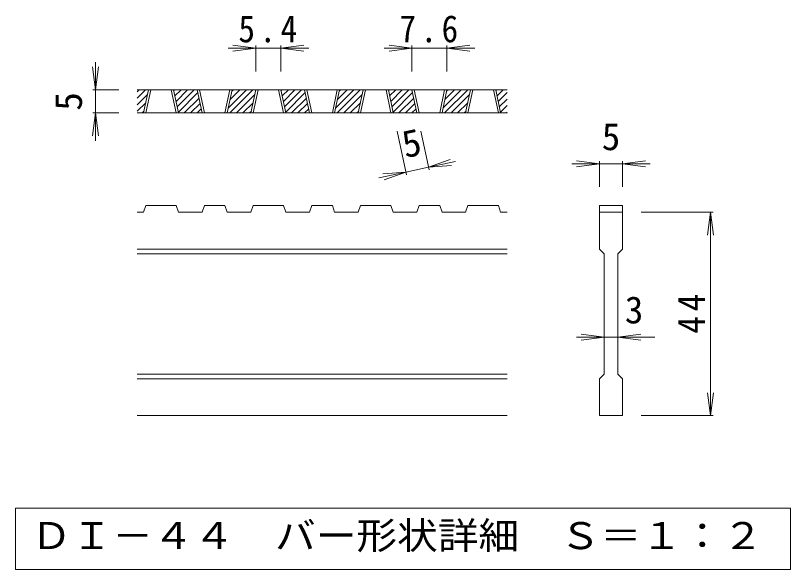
# Model space of a CAD drawing. Units: millimetres on the paper, enlarged 6 times, with parts at other scales. Extents: x -1626 to 1623, y -1182 to 1151.
# Drawn here: x -1605 to -1102, y -1005 to -645 of the extents above; entities that cross this region are included whole.
import ezdxf
from ezdxf.enums import TextEntityAlignment as Align

# ---------------------------------------------------------------- set-up
doc = ezdxf.new("R2010")
doc.units = ezdxf.units.MM
doc.header["$LTSCALE"] = 6
doc.layers.add('D-0', color=3, linetype='Continuous', lineweight=9)
doc.layers.add('D-4', color=7, linetype='Continuous', lineweight=9)
doc.styles.add('ＭＳ ゴシック', font='')
doc.styles.get('ＭＳ ゴシック').set_extended_font_data('MS Gothic')

msp = doc.modelspace()

# ---------------------------------------------------------------- linework, layer by layer
at = {"layer": 'D-0'}
for p, q in [((-1526.007, -699.069), (-1520.567, -693.629)), ((-1526.007, -694.826), (-1524.81, -693.629)), ((-1286.007, -693.629), (-1526.007, -693.629)), ((-1521.881, -708.629), (-1518.671, -693.629)), ((-1520.381, -708.629), (-1517.171, -693.629)), ((-1503.881, -693.629), (-1500.671, -708.629)), ((-1502.381, -693.629), (-1499.171, -708.629)), ((-1502.279, -694.108), (-1501.8, -693.629)), ((-1501.531, -697.603), (-1497.557, -693.629)), ((-1500.783, -701.098), (-1493.315, -693.629)), ((-1500.035, -704.592), (-1489.072, -693.629)), ((-1483.832, -708.629), (-1487.042, -693.629)), ((-1482.332, -708.629), (-1485.542, -693.629)), ((-1465.832, -693.629), (-1469.042, -708.629)), ((-1464.332, -693.629), (-1467.542, -708.629)), ((-1466.837, -705.335), (-1455.131, -693.629)), ((-1465.888, -708.629), (-1450.888, -693.629)), ((-1465.682, -699.937), (-1459.374, -693.629)), ((-1464.526, -694.539), (-1463.616, -693.629)), ((-1452.202, -708.629), (-1448.992, -693.629)), ((-1450.702, -708.629), (-1447.492, -693.629)), ((-1434.202, -693.629), (-1430.992, -708.629)), ((-1432.702, -693.629), (-1429.492, -708.629)), ((-1432.6, -694.108), (-1432.121, -693.629)), ((-1431.852, -697.603), (-1427.878, -693.629)), ((-1431.104, -701.098), (-1423.635, -693.629)), ((-1430.356, -704.592), (-1419.393, -693.629)), ((-1414.152, -708.629), (-1417.362, -693.629)), ((-1412.652, -708.629), (-1415.862, -693.629)), ((-1396.152, -693.629), (-1399.362, -708.629)), ((-1394.652, -693.629), (-1397.862, -708.629)), ((-1397.157, -705.335), (-1385.452, -693.629)), ((-1396.209, -708.629), (-1381.209, -693.629)), ((-1396.002, -699.937), (-1389.694, -693.629)), ((-1394.847, -694.539), (-1393.937, -693.629)), ((-1382.523, -708.629), (-1379.313, -693.629)), ((-1381.023, -708.629), (-1377.813, -693.629)), ((-1364.523, -693.629), (-1361.313, -708.629)), ((-1363.023, -693.629), (-1359.813, -708.629)), ((-1362.92, -694.108), (-1362.441, -693.629)), ((-1362.172, -697.603), (-1358.199, -693.629)), ((-1361.425, -701.098), (-1353.956, -693.629)), ((-1360.677, -704.592), (-1349.714, -693.629)), ((-1344.473, -708.629), (-1347.683, -693.629)), ((-1342.973, -708.629), (-1346.183, -693.629)), ((-1326.473, -693.629), (-1329.683, -708.629)), ((-1324.973, -693.629), (-1328.183, -708.629)), ((-1327.478, -705.335), (-1315.772, -693.629)), ((-1326.53, -708.629), (-1311.53, -693.629)), ((-1326.323, -699.937), (-1320.015, -693.629)), ((-1325.168, -694.539), (-1324.258, -693.629)), ((-1312.844, -708.629), (-1309.634, -693.629)), ((-1311.344, -708.629), (-1308.134, -693.629)), ((-1294.844, -693.629), (-1291.634, -708.629)), ((-1293.344, -693.629), (-1290.134, -708.629)), ((-1293.241, -694.108), (-1292.762, -693.629)), ((-1292.493, -697.603), (-1288.52, -693.629)), ((-1526.007, -703.312), (-1519.31, -696.614)), ((-1499.287, -708.087), (-1486.652, -695.451)), ((-1495.587, -708.629), (-1485.904, -698.946)), ((-1461.646, -708.629), (-1449.631, -696.614)), ((-1429.608, -708.087), (-1416.972, -695.451)), ((-1425.908, -708.629), (-1416.225, -698.946)), ((-1391.967, -708.629), (-1379.952, -696.614)), ((-1359.929, -708.087), (-1347.293, -695.451)), ((-1356.228, -708.629), (-1346.545, -698.946)), ((-1322.287, -708.629), (-1310.272, -696.614)), ((-1291.745, -701.098), (-1286.007, -695.36)), ((-1526.007, -707.554), (-1520.465, -702.012)), ((-1491.344, -708.629), (-1485.156, -702.441)), ((-1457.403, -708.629), (-1450.786, -702.012)), ((-1421.665, -708.629), (-1415.477, -702.441)), ((-1387.724, -708.629), (-1381.107, -702.012)), ((-1351.986, -708.629), (-1345.798, -702.441)), ((-1318.045, -708.629), (-1311.428, -702.012)), ((-1290.998, -704.592), (-1286.007, -699.602)), ((-1290.25, -708.087), (-1286.007, -703.845)), ((-1286.007, -708.629), (-1526.007, -708.629)), ((-1522.84, -708.629), (-1521.62, -707.41)), ((-1487.102, -708.629), (-1484.408, -705.936)), ((-1453.161, -708.629), (-1451.941, -707.41)), ((-1417.422, -708.629), (-1414.729, -705.936)), ((-1383.481, -708.629), (-1382.262, -707.41)), ((-1347.743, -708.629), (-1345.05, -705.936)), ((-1313.802, -708.629), (-1312.583, -707.41)), ((-1286.549, -708.629), (-1286.007, -708.088)), ((-1521.881, -773.129), (-1520.381, -768.629)), ((-1500.671, -768.629), (-1520.381, -768.629)), ((-1500.671, -768.629), (-1499.171, -773.129)), ((-1483.832, -773.129), (-1482.332, -768.629)), ((-1469.042, -768.629), (-1482.332, -768.629)), ((-1469.042, -768.629), (-1467.542, -773.129)), ((-1452.202, -773.129), (-1450.702, -768.629)), ((-1430.992, -768.629), (-1450.702, -768.629)), ((-1429.492, -773.129), (-1430.992, -768.629)), ((-1414.152, -773.129), (-1412.652, -768.629)), ((-1399.362, -768.629), (-1412.652, -768.629)), ((-1399.362, -768.629), (-1397.862, -773.129)), ((-1382.523, -773.129), (-1381.023, -768.629)), ((-1381.023, -768.629), (-1361.313, -768.629)), ((-1359.813, -773.129), (-1361.313, -768.629)), ((-1344.473, -773.129), (-1342.973, -768.629)), ((-1329.683, -768.629), (-1342.973, -768.629)), ((-1329.683, -768.629), (-1328.183, -773.129)), ((-1312.844, -773.129), (-1311.344, -768.629)), ((-1311.344, -768.629), (-1291.634, -768.629)), ((-1290.134, -773.129), (-1291.634, -768.629)), ((-1226.007, -768.629), (-1211.008, -768.629)), ((-1226.007, -768.629), (-1226.007, -773.129)), ((-1211.008, -768.629), (-1211.008, -773.129)), ((-1521.881, -773.129), (-1526.007, -773.129)), ((-1483.832, -773.129), (-1499.171, -773.129)), ((-1452.202, -773.129), (-1467.542, -773.129)), ((-1414.152, -773.129), (-1429.492, -773.129)), ((-1382.523, -773.129), (-1397.862, -773.129)), ((-1344.473, -773.129), (-1359.813, -773.129)), ((-1312.844, -773.129), (-1328.183, -773.129)), ((-1286.007, -773.129), (-1290.134, -773.129)), ((-1226.007, -773.129), (-1211.008, -773.129)), ((-1226.007, -797.129), (-1226.007, -773.129)), ((-1211.008, -773.129), (-1211.008, -797.129)), ((-1286.007, -797.129), (-1526.007, -797.129)), ((-1226.007, -797.129), (-1223.008, -800.129)), ((-1214.008, -800.129), (-1211.008, -797.129)), ((-1286.007, -800.129), (-1526.007, -800.129)), ((-1223.008, -878.129), (-1223.008, -800.129)), ((-1214.008, -800.129), (-1214.008, -878.129)), ((-1286.007, -878.129), (-1526.007, -878.129)), ((-1214.008, -878.129), (-1211.008, -881.129)), ((-1286.007, -881.129), (-1526.007, -881.129)), ((-1211.008, -881.129), (-1211.008, -905.129)), ((-1286.007, -905.129), (-1526.007, -905.129)), ((-1211.008, -905.129), (-1226.007, -905.129))]:
    msp.add_line(p, q, dxfattribs=at)
msp.add_lwpolyline([(-1226.007, -905.129), (-1226.007, -881.129), (-1223.008, -878.129)], dxfattribs=at)
at = {"layer": 'D-0', "color": 7}
msp.add_lwpolyline([(-1605, -965.129), (-1605, -1005), (-1102.015, -1005), (-1102.015, -965.129)], close=True, dxfattribs=at)
at = {"layer": 'D-4'}
for p, q in [((-1448.992, -666.629), (-1466.992, -666.629)), ((-1448.992, -666.629), (-1463.864, -664.671)), ((-1448.992, -666.629), (-1463.864, -668.587)), ((-1448.992, -664.829), (-1448.992, -681.629)), ((-1432.702, -666.629), (-1448.992, -666.629)), ((-1432.702, -666.629), (-1417.83, -664.671)), ((-1432.702, -664.829), (-1432.702, -681.629)), ((-1432.702, -666.629), (-1417.83, -668.587)), ((-1432.702, -666.629), (-1414.702, -666.629)), ((-1347.683, -666.629), (-1365.683, -666.629)), ((-1347.683, -666.629), (-1362.555, -664.671)), ((-1347.683, -666.629), (-1362.555, -668.587)), ((-1347.683, -664.829), (-1347.683, -681.629)), ((-1324.973, -666.629), (-1347.683, -666.629)), ((-1324.973, -666.629), (-1310.102, -664.671)), ((-1324.973, -664.829), (-1324.973, -681.629)), ((-1324.973, -666.629), (-1310.102, -668.587)), ((-1324.973, -666.629), (-1306.973, -666.629)), ((-1553.007, -693.629), (-1554.965, -678.757)), ((-1553.007, -693.629), (-1553.007, -675.629)), ((-1553.007, -693.629), (-1551.05, -678.757)), ((-1554.807, -693.629), (-1538.007, -693.629)), ((-1553.007, -693.629), (-1553.007, -708.629)), ((-1553.007, -708.629), (-1554.965, -723.501)), ((-1554.807, -708.629), (-1538.007, -708.629)), ((-1553.007, -708.629), (-1551.05, -723.501)), ((-1553.007, -708.629), (-1553.007, -726.629)), ((-1351.231, -748.731), (-1357.302, -720.364)), ((-1336.563, -745.592), (-1341.962, -720.364)), ((-1336.94, -743.832), (-1322.807, -738.806)), ((-1336.94, -743.832), (-1351.608, -746.971)), ((-1336.94, -743.832), (-1319.338, -740.066)), ((-1336.94, -743.832), (-1321.988, -742.635)), ((-1226.007, -741.629), (-1244.007, -741.629)), ((-1226.007, -741.629), (-1240.879, -739.671)), ((-1226.007, -741.629), (-1240.879, -743.587)), ((-1226.007, -739.829), (-1226.007, -756.629)), ((-1211.008, -741.629), (-1226.007, -741.629)), ((-1211.008, -741.629), (-1196.136, -739.671)), ((-1211.008, -739.829), (-1211.008, -756.629)), ((-1211.008, -741.629), (-1196.136, -743.587)), ((-1211.008, -741.629), (-1193.008, -741.629)), ((-1351.608, -746.971), (-1369.209, -750.738)), ((-1351.608, -746.971), (-1366.56, -748.169)), ((-1351.608, -746.971), (-1365.741, -751.998)), ((-1152.208, -773.129), (-1199.008, -773.129)), ((-1154.008, -773.129), (-1155.965, -788.001)), ((-1154.008, -773.129), (-1152.05, -788.001)), ((-1154.008, -905.129), (-1154.008, -773.129)), ((-1223.008, -854.129), (-1241.008, -854.129)), ((-1223.008, -854.129), (-1237.879, -852.171)), ((-1223.008, -854.129), (-1237.879, -856.087)), ((-1214.008, -854.129), (-1223.008, -854.129)), ((-1214.008, -854.129), (-1199.136, -852.171)), ((-1214.008, -854.129), (-1199.136, -856.087)), ((-1214.008, -854.129), (-1190.008, -854.129)), ((-1154.008, -905.129), (-1155.965, -890.258)), ((-1154.008, -905.129), (-1152.05, -890.258)), ((-1152.208, -905.129), (-1199.008, -905.129))]:
    msp.add_line(p, q, dxfattribs=at)

# ---------------------------------------------------------------- texts
at = {"layer": 'D-0', "color": 2, "style": 'ＭＳ ゴシック', "width": 1.1}
msp.add_text('ＤＩ－４４\u3000バー形状詳細\u3000Ｓ＝１：２', height=17.6, dxfattribs=at).set_placement((-1595.007, -997.065), align=Align.BOTTOM_LEFT)
at = {"layer": 'D-4', "color": 2, "style": 'ＭＳ ゴシック'}
for rotation, p in [(90, (-1556.607, -707.129)), (12.079, (-1350.894, -743.137))]:
    msp.add_text('5', height=17.6, rotation=rotation, dxfattribs=at).set_placement(p, align=Align.BOTTOM_LEFT)
for s, p in [('5', (-1224.508, -738.029)), ('3', (-1209.508, -850.529))]:
    msp.add_text(s, height=17.6, dxfattribs=at).set_placement(p, align=Align.BOTTOM_LEFT)
at = {"layer": 'D-4', "color": 2, "char_height": 17.6, "attachment_point": 7, "style": 'ＭＳ ゴシック'}
for s, insert in [('\\T1.27;\\W0.9;5.4', (-1460.347, -663.029)), ('\\T1.27;\\W0.9;7.6', (-1355.828, -663.029))]:
    msp.add_mtext(s, dxfattribs=dict(at, insert=insert))
at = {"layer": 'D-4', "color": 2, "insert": (-1157.608, -851.879), "char_height": 17.6, "attachment_point": 7, "rotation": 90, "style": 'ＭＳ ゴシック'}
msp.add_mtext('\\T1.27;\\W0.95;44', dxfattribs=at)

doc.saveas('drawing.dxf')
